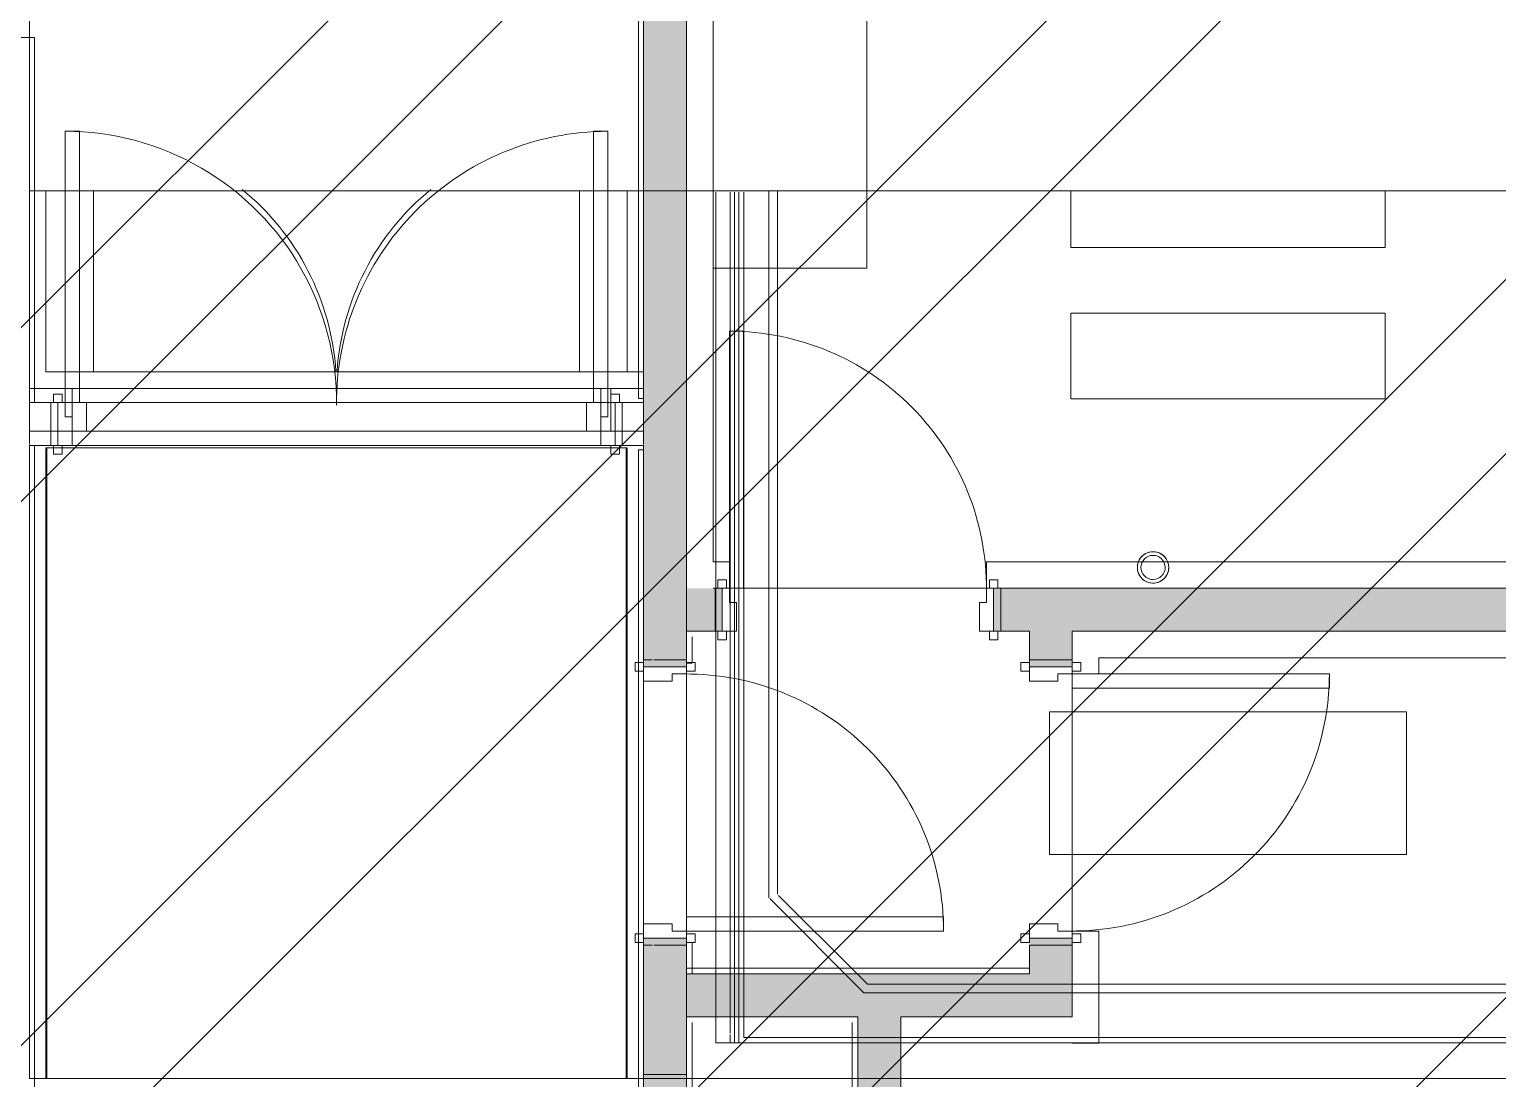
# Model space of a CAD drawing. Header units: millimetres. Extents: x -57519 to 497916, y -349472 to 446842.
# Drawn here: x 325453 to 330592, y 23741 to 27414 of the extents above; entities that cross this region are included whole.
import ezdxf

# ---------------------------------------------------------------- set-up
doc = ezdxf.new("R2010")
doc.units = ezdxf.units.MM
for name, color, linetype, lineweight in [('A-CLNG', 13, 'Continuous', 5), ('A-DETL-GENF', 92, 'Continuous', 5), ('A-DOOR', 31, 'Continuous', 5), ('A-DOOR-FRAM', 31, 'Continuous', 5), ('A-FLOR', 192, 'Continuous', 5), ('A-GENM', 13, 'Continuous', 5), ('A-WALL', 113, 'Continuous', 20), ('A-WALL-PATT', 111, 'Continuous', 20), ('E-LITE-EQPM', 33, 'Continuous', 5)]:
    doc.layers.add(name, color=color, linetype=linetype, lineweight=lineweight)

# ---------------------------------------------------------------- blocks, each defined once
blk = doc.blocks.new('DLN-Double Door__X03_ - _M31x_1800 x 2000 _WH_-16954913-SITE COVERAGE')
at = {"layer": 'A-DOOR'}
for p, q in [((-850, -75), (-900, -75)), ((850, -75), (900, -75)), ((-900, -133), (-900, -767)), ((-850, -767), (-850, -133)), ((850, -767), (850, -133)), ((900, -133), (900, -767))]:
    blk.add_line(p, q, dxfattribs=at)
for centre, start, end in [((900, -75), 179.5, 180.0077), ((-900, -75), 359.9923, 0.5), ((-900, -75), 309.2843, 356.2428), ((900, -75), 183.7572, 230.7157)]:
    blk.add_arc(centre, 900, start, end, dxfattribs=at)
at = {"layer": 'A-DOOR-FRAM'}
for p, q in [((-925, 75), (-940, 75)), ((940, 75), (-940, 75)), ((-910, 75), (-925, 75)), ((-925, -25), (-925, 75)), ((-875, 75), (-925, 75)), ((-925, 75), (925, 75)), ((-925, -25), (-925, 75)), ((-907.3, 75), (910, 75)), ((875, 75), (-875, 75)), ((-875, -25), (-875, 75)), ((-875, 75), (-875, -25)), ((875, -25), (875, 75)), ((875, 75), (925, 75)), ((875, -25), (875, 75)), ((910, 75), (925, 75)), ((925, 75), (940, 75)), ((925, 75), (925, -25)), ((925, 75), (925, -25)), ((-925, -75), (-925, -25.6)), ((-925, -75), (-925, -25.6)), ((900, -25), (-900, -25)), ((-900, -25), (-875, -25)), ((-900, -25), (-900, -75)), ((-900, -25), (-900, -75)), ((-875, -25), (875, -25)), ((900, -25), (875, -25)), ((900, -75), (900, -25)), ((900, -75), (900, -25)), ((925, -25.6), (925, -75)), ((925, -25.6), (925, -75)), ((-940, -75), (-910, -75)), ((-940, -75), (940, -75)), ((925, -75), (-925, -75)), ((-925, -75), (-900, -75)), ((910, -75), (-907.3, -75)), ((-900, -75), (900, -75)), ((925, -75), (900, -75)), ((940, -75), (910, -75))]:
    blk.add_line(p, q, dxfattribs=at)
blk = doc.blocks.new('DLN_Wall _ Corner Protection - DLN_Wall _ Corner Protection-12808587-SITE COVERAGE')
at = {"layer": 'A-GENM'}
for p, q in [((-46, -46), (-46, -1685.3)), ((-46, -2285.3), (-46, -4494))]:
    blk.add_line(p, q, dxfattribs=at)
blk = doc.blocks.new('Lighting_Fixtures_Downlight_Recessed_Can _Working_ - 110mm_Diameter-60_Watt_Incandescent _Male Toilet_ 200W-V472-SITE COVERAGE')
at = {"layer": 'E-LITE-EQPM'}
for radius, start, end in [(55, 360, 120), (55, 120, 180), (55, 180, 360), (42.3, 0, 180), (42.3, 330, 0), (42.3, 180, 210), (42.3, 210, 240), (42.3, 240, 270), (42.3, 270, 315), (42.3, 315, 330)]:
    blk.add_arc((0, 0), radius, start, end, dxfattribs=at)
blk = doc.blocks.new('DLN-Double Door__X03_ - _M19_1900 x 2450 _WH_-V496-SITE COVERAGE')
at = {"layer": 'A-DOOR'}
for p, q in [((-900, -75), (-950, -75)), ((-950, -75), (-950, -1025)), ((-900, -1025), (-900, -75)), ((900, -75), (950, -75)), ((900, -1025), (900, -75)), ((950, -75), (950, -1025)), ((-950, -1025), (-900, -1025)), ((950, -1025), (900, -1025))]:
    blk.add_line(p, q, dxfattribs=at)
for centre, start, end in [((-950, -75), 270, 0.5), ((950, -75), 179.5, 239.8333), ((950, -75), 239.8333, 270)]:
    blk.add_arc(centre, 950, start, end, dxfattribs=at)
at = {"layer": 'A-DOOR-FRAM'}
for p, q in [((-960, 105), (-990, 105)), ((-990, 105), (-990, 75)), ((-990, 75), (-990, 105)), ((-990, 105), (-960, 105)), ((-960, 75), (-960, 105)), ((-960, 105), (-960, 75)), ((990, 105), (960, 105)), ((960, 105), (960, 75)), ((990, 105), (960, 105)), ((960, 75), (960, 105)), ((990, 75), (990, 105)), ((990, 105), (990, 75)), ((-990, 75), (-960, 75)), ((-975, 75), (-990, 75)), ((-960, 75), (-975, 75)), ((-925, 75), (-975, 75)), ((-975, 75), (-975, -75)), ((-975, -75), (-975, 75)), ((-960, 75), (-975, 75)), ((-925, 75), (-960, 75)), ((-925, -25), (-925, 75)), ((-925, 75), (-925, -25)), ((925, 75), (925, -25)), ((975, 75), (925, 75)), ((925, -25), (925, 75)), ((925, 75), (960, 75)), ((960, 75), (990, 75)), ((960, 75), (975, 75)), ((960, 75), (975, 75)), ((975, 75), (990, 75)), ((975, -75), (975, 75)), ((975, 75), (975, -75)), ((-950, -75), (-950, -25)), ((-950, -25), (-925, -25)), ((-950, -25), (-925, -25)), ((-950, -25), (-950, -75)), ((925, -25), (950, -25)), ((950, -25), (925, -25)), ((950, -25), (950, -75)), ((950, -75), (950, -25)), ((-960, -75), (-990, -75)), ((-990, -75), (-990, -105)), ((-990, -75.6), (-990, -75)), ((-990, -75), (-975, -75)), ((-990, -105), (-990, -75.6)), ((-975, -75), (-960, -75)), ((-975, -75), (-950, -75)), ((-975, -75), (-960, -75)), ((-960, -105), (-960, -75)), ((-960, -75), (-960, -105)), ((-960, -75), (-950, -75)), ((950, -75), (975, -75)), ((960, -75), (950, -75)), ((990, -75), (960, -75)), ((960, -75), (960, -105)), ((975, -75), (960, -75)), ((960, -75.6), (960, -75)), ((975, -75), (960, -75)), ((960, -105), (960, -75.6)), ((990, -75), (975, -75)), ((990, -105), (990, -75)), ((990, -75), (990, -105)), ((-990, -105), (-960, -105)), ((-960, -105), (-990, -105)), ((960, -105), (990, -105)), ((960, -105), (990, -105))]:
    blk.add_line(p, q, dxfattribs=at)
blk = doc.blocks.new('DLN-Single Door__X01_ - _M02a_ 900 x 2450 _WH_-V501-SITE COVERAGE')
at = {"layer": 'A-DOOR'}
for p, q in [((-450, 975), (-400, 975)), ((-450, 168), (-450, 975)), ((-400, 975), (-400, 75)), ((-490, 105), (-460, 105)), ((-490, 75), (-490, 105)), ((-460, 105), (-460, 75)), ((460, 75), (460, 105)), ((460, 105), (490, 105)), ((490, 105), (490, 75)), ((-460, 75), (-490, 75)), ((-490, 75), (-475, 75)), ((-475, 75), (-460, 75)), ((-400, 75), (-450, 75)), ((490, 75), (460, 75)), ((-490, -75), (-460, -75)), ((-490, -105), (-490, -75)), ((-490, -75), (-490, -105)), ((-475, -75), (-490, -75)), ((-460, -75), (-475, -75)), ((-460, -75), (-460, -105)), ((-460, -105), (-460, -75)), ((460, -105), (460, -75)), ((460, -75), (490, -75)), ((460, -75), (460, -105)), ((460, -75), (475, -75)), ((475, -75), (490, -75)), ((490, -75), (490, -105)), ((490, -105), (490, -75)), ((-460, -105), (-490, -105)), ((-490, -105), (-460, -105)), ((490, -105), (460, -105)), ((490, -105), (460, -105))]:
    blk.add_line(p, q, dxfattribs=at)
blk.add_arc((-450, 75), 900, 359.5, 90, dxfattribs=at)
at = {"layer": 'A-DOOR-FRAM'}
for p, q in [((-475, 75), (-450, 75)), ((-475, -75), (-475, 75)), ((-475, 75), (-475, -75)), ((-475, 75), (-460, 75)), ((-460, 75), (-450, 75)), ((-450, 75), (-450, 25)), ((-450, 25), (-450, 75)), ((450, 75), (475, 75)), ((450, 25), (450, 75)), ((450, 75), (450, 25)), ((475, 75), (475, -75)), ((475, -75), (475, 75)), ((-450, 25), (-425, 25)), ((-450, 25), (-425, 25)), ((-425, 25), (-425, -75)), ((-425, -75), (-425, 25)), ((425, 25), (450, 25)), ((425, -75), (425, 25)), ((450, 25), (425, 25)), ((425, 25), (425, -75)), ((-425, -75), (-475, -75)), ((-460, -75), (-475, -75)), ((-425, -75), (-460, -75)), ((475, -75), (425, -75)), ((425, -75), (460, -75)), ((460, -75), (475, -75))]:
    blk.add_line(p, q, dxfattribs=at)
blk = doc.blocks.new('DLN-Single Door__X01_ - _M02a_ 900 x 2450 _WH_-V502-SITE COVERAGE')
at = {"layer": 'A-DOOR'}
for p, q in [((-450, 975), (-400, 975)), ((-450, 168), (-450, 975)), ((-400, 975), (-400, 75)), ((-490, 105), (-460, 105)), ((-490, 75), (-490, 105)), ((-460, 105), (-460, 75)), ((460, 75), (460, 105)), ((460, 105), (490, 105)), ((490, 105), (490, 75)), ((-460, 75), (-490, 75)), ((-400, 75), (-450, 75)), ((490, 75), (460, 75)), ((475, 75), (460, 75)), ((490, 75), (475, 75)), ((-490, -75), (-460, -75)), ((-490, -105), (-490, -75)), ((-490, -75), (-490, -105)), ((-475, -75), (-490, -75)), ((-460, -75), (-475, -75)), ((-460, -75), (-460, -105)), ((-460, -105), (-460, -75)), ((460, -105), (460, -75)), ((460, -75), (490, -75)), ((460, -75), (460, -105)), ((460, -75), (475, -75)), ((475, -75), (490, -75)), ((490, -75), (490, -105)), ((490, -105), (490, -75)), ((-460, -105), (-490, -105)), ((-490, -105), (-460, -105)), ((490, -105), (460, -105)), ((490, -105), (460, -105))]:
    blk.add_line(p, q, dxfattribs=at)
blk.add_arc((-450, 75), 900, 359.5, 90, dxfattribs=at)
at = {"layer": 'A-DOOR-FRAM'}
for p, q in [((-475, 75), (-450, 75)), ((-475, -75), (-475, 75)), ((-475, 75), (-475, -75)), ((-450, 75), (-450, 25)), ((-450, 25), (-450, 75)), ((450, 75), (475, 75)), ((450, 25), (450, 75)), ((450, 75), (450, 25)), ((460, 75), (450, 75)), ((475, 75), (460, 75)), ((475, 75), (475, -75)), ((475, -75), (475, 75)), ((-450, 25), (-425, 25)), ((-450, 25), (-425, 25)), ((-425, 25), (-425, -75)), ((-425, -75), (-425, 25)), ((425, 25), (450, 25)), ((425, -75), (425, 25)), ((450, 25), (425, 25)), ((425, 25), (425, -75)), ((-425, -75), (-475, -75)), ((-460, -75), (-475, -75)), ((-425, -75), (-460, -75)), ((475, -75), (425, -75)), ((425, -75), (460, -75)), ((460, -75), (475, -75))]:
    blk.add_line(p, q, dxfattribs=at)
blk = doc.blocks.new('DLN-Single Door__X01_ - _M05_ 900 x 2450 _WH_-V503-SITE COVERAGE')
at = {"layer": 'A-DOOR'}
for p, q in [((-460, 105), (-490, 105)), ((-490, 105), (-490, 75)), ((-490, 93), (-490, 105)), ((-490, 105), (-460, 105)), ((-460, 75), (-460, 105)), ((-460, 105), (-460, 75)), ((490, 105), (460, 105)), ((460, 105), (460, 75)), ((490, 105), (460, 105)), ((460, 75), (460, 105)), ((490, 75), (490, 105)), ((490, 105), (490, 93)), ((-490, 75), (-460, 75)), ((-475, 75), (-490, 75)), ((-460, 75), (-475, 75)), ((460, 75), (490, 75)), ((460, 75), (475, 75)), ((475, 75), (490, 75)), ((-460, -75), (-490, -75)), ((-490, -75), (-490, -105)), ((-490, -105), (-490, -75)), ((-490, -75), (-475, -75)), ((-475, -75), (-460, -75)), ((-460, -105), (-460, -75)), ((-460, -75), (-460, -105)), ((-400, -75), (-450, -75)), ((-450, -75), (-450, -975)), ((-400, -975), (-400, -75)), ((490, -75), (460, -75)), ((460, -75), (460, -105)), ((475, -75), (460, -75)), ((460, -105), (460, -75)), ((488.4, -75), (475, -75)), ((490, -105), (490, -75)), ((490, -94.6), (490, -105)), ((-490, -105), (-460, -105)), ((-460, -105), (-490, -105)), ((460, -105), (490, -105)), ((460, -105), (490, -105)), ((-450, -975), (-400, -975))]:
    blk.add_line(p, q, dxfattribs=at)
blk.add_arc((-450, -75), 900, 270, 0.5, dxfattribs=at)
at = {"layer": 'A-DOOR-FRAM'}
for p, q in [((-425, 75), (-475, 75)), ((-475, 75), (-475, -75)), ((-475, -75), (-475, 75)), ((-460, 75), (-475, 75)), ((-425, 75), (-460, 75)), ((-425, -25), (-425, 75)), ((-425, 75), (-425, -25)), ((425, 75), (425, -25)), ((475, 75), (425, 75)), ((425, -25), (425, 75)), ((425, 75), (460, 75)), ((460, 75), (475, 75)), ((475, -75), (475, 75)), ((475, 75), (475, -75)), ((-450, -75), (-450, -25)), ((-450, -25), (-425, -25)), ((-450, -25), (-425, -25)), ((-450, -25), (-450, -75)), ((425, -25), (450, -25)), ((450, -25), (425, -25)), ((450, -25), (450, -75)), ((450, -75), (450, -25)), ((-475, -75), (-450, -75)), ((-475, -75), (-460, -75)), ((-460, -75), (-450, -75)), ((450, -75), (475, -75)), ((460, -75), (450, -75)), ((475, -75), (460, -75))]:
    blk.add_line(p, q, dxfattribs=at)

msp = doc.modelspace()

# ---------------------------------------------------------------- hatches: boundary and pattern name
at = {"layer": 'A-DETL-GENF'}
h = msp.add_hatch(dxfattribs=at)
h.set_pattern_fill('FP_40', color=250, style=0, pattern_type=2)
h.set_pattern_definition([(45, (248763.4, 0), (-1257.236, 1257.236), []), (45, (248763.4, 1905), (-1257.236, 1257.236), [])])
h.paths.add_polyline_path([(325750.1, -8642.5), (328562.7, -8642.5), (328562.7, 4657.5), (341312.7, 4657.5), (341312.7, 30557.5), (342712.7, 30557.5), (342712.7, 48907.7), (339962.7, 48907.7), (339962.7, 52157.5), (338962.7, 52157.5), (338962.7, 53757.5), (297512.7, 53757.5), (297512.7, 52247.5), (286277.7, 52247.5), (286277.7, 34407.5), (285902.7, 34407.5), (285902.7, 7407.5), (286277.7, 7407.5), (286277.7, -2267.5), (315555.2, -2267.5), (315555.2, -8642.5), (321257.1, -8642.5)], flags=0)
at = {"layer": 'A-WALL-PATT', "lineweight": 5, "transparency": 33554560}
h = msp.add_hatch(color=253, dxfattribs=at)
h.paths.add_polyline_path([(327602.7, 5632.5), (327702.7, 5632.5), (327702.7, 5757.5), (327752.7, 5757.5), (327752.7, 11282.5), (327602.7, 11282.5), (327602.7, 5707.5)], flags=0)
h.paths.add_polyline_path([(327715.8, 12232.5), (327752.7, 12232.5), (327752.7, 12860), (327602.7, 12860), (327602.7, 12232.5), (327702.7, 12232.5)], flags=0)
h.paths.add_polyline_path([(327602.7, 14010), (327752.7, 14010), (327752.7, 14395), (327602.7, 14395), (327602.7, 14025)], flags=0)
h.paths.add_polyline_path([(327602.7, 15545), (327752.7, 15545), (327752.7, 22508), (327602.7, 22508), (327602.7, 15560)], flags=0)
h.paths.add_polyline_path([(327602.7, 23658), (327752.7, 23658), (327752.7, 24232.5), (327602.7, 24232.5), (327602.7, 23673)], flags=0)
h.paths.add_polyline_path([(327715.8, 25182.5), (327752.7, 25182.5), (327752.7, 30607.5), (327602.7, 30607.5), (327602.7, 25182.5), (327702.7, 25182.5)], flags=0)
h = msp.add_hatch(color=253, dxfattribs=at)
h.paths.add_polyline_path([(327862.7, 25307.5), (327877.7, 25307.5), (327877.7, 25457.5), (327752.7, 25457.5), (327752.7, 25307.5)], flags=0)
h.paths.add_polyline_path([(328842.7, 25307.5), (340302.7, 25307.5), (340302.7, 25457.5), (328827.7, 25457.5), (328827.7, 25307.5)], flags=0)
h = msp.add_hatch(color=253, dxfattribs=at)
h.paths.add_polyline_path([(329102.7, 24107.5), (329102.7, 24232.5), (328952.7, 24232.5), (328952.7, 24107.5)], flags=0)
h.paths.add_polyline_path([(328952.7, 25182.5), (329102.7, 25182.5), (329102.7, 25307.5), (328952.7, 25307.5), (328952.7, 25197.5)], flags=0)
for points in [[(329102.7, 23957.5), (329102.7, 24107.5), (327752.7, 24107.5), (327752.7, 23957.5), (328558.3, 23957.5)], [(328352.7, 21457.5), (328502.7, 21457.5), (328502.7, 23957.5), (328352.7, 23957.5), (328352.7, 21839.1)]]:
    msp.add_hatch(color=253, dxfattribs=at).paths.add_polyline_path(points, flags=0)

# ---------------------------------------------------------------- linework, layer by layer
at = {"layer": 'A-CLNG'}
for p, q in [((329097.7, 26650.5), (329097.7, 26849.5)), ((330197.7, 26849.5), (330197.7, 26650.5)), ((330197.7, 26650.5), (329097.7, 26650.5)), ((329097.7, 26120.5), (329097.7, 26420.5)), ((329097.7, 26420.5), (330197.7, 26420.5)), ((330197.7, 26420.5), (330197.7, 26120.5)), ((325470.7, 26107.5), (327602.7, 26107.5)), ((327602.7, 26107.5), (327602.7, 26157.5)), ((330197.7, 26120.5), (329097.7, 26120.5)), ((327602.7, 26007.5), (325452.7, 26007.5)), ((327602.7, 25960.9), (327602.7, 26007.5)), ((329022.7, 24525.5), (329022.7, 25025.5)), ((329022.7, 25025.5), (330272.7, 25025.5)), ((330272.7, 25025.5), (330272.7, 24525.5)), ((330272.7, 24525.5), (329022.7, 24525.5))]:
    msp.add_line(p, q, dxfattribs=at)
for start, end in [(30, 180), (165, 180), (135, 165), (0, 135), (0, 30), (180, 0), (180, 255), (255, 0)]:
    msp.add_arc((329385.7, 25530.5), 55, start, end, dxfattribs=at)
at = {"layer": 'A-FLOR'}
for p, q in [((327752.7, 30607.5), (327752.7, 25457.5)), ((327602.7, 26107.5), (327602.7, 30457.5)), ((325452.7, 25960.9), (325452.7, 30107.5)), ((328383.7, 26578.5), (328383.7, 28978.5)), ((325452.7, 26007.5), (325452.7, 27367.5)), ((336802.7, 26849.5), (325452.7, 26849.5)), ((327845.7, 26578.5), (328383.7, 26578.5)), ((327602.7, 26157.5), (327602.7, 26255.3)), ((325527.7, 26107.5), (325527.7, 25957.5)), ((327487.7, 26108.1), (327487.7, 26157.5)), ((327487.7, 26007.5), (327487.7, 26107.5)), ((327527.7, 25957.5), (327527.7, 26107.5)), ((327602.7, 26007.5), (327602.7, 26107.5)), ((327602.7, 26107.5), (327602.7, 26007.5)), ((325452.7, 26007.5), (325452.7, 26007.5)), ((325452.7, 23840.8), (325452.7, 25957.5)), ((327602.7, 25957.5), (325470.7, 25957.5)), ((327602.7, 25957.5), (327602.7, 23755.5)), ((327852.7, 25457.5), (327852.7, 25307.5)), ((327902.7, 25457.5), (328802.7, 25457.5)), ((328852.7, 25307.5), (328852.7, 25457.5)), ((327852.7, 25307.5), (327752.7, 25307.5)), ((327752.7, 25307.5), (327752.7, 25207.5)), ((328952.7, 25307.5), (328852.7, 25307.5)), ((327632.7, 25207.5), (327602.7, 25207.5)), ((327752.7, 25207.5), (327638.4, 25207.5)), ((329102.7, 25207.5), (328952.7, 25207.5)), ((329102.7, 24257.5), (329102.7, 25157.5)), ((327602.7, 24341.6), (327602.7, 23755.5)), ((327602.7, 24207.5), (327632.7, 24207.5)), ((327638.4, 24207.5), (327752.7, 24207.5)), ((327752.7, 24207.5), (327752.7, 24107.5)), ((328952.7, 24127.5), (328952.7, 24207.5)), ((328952.7, 24207.5), (329102.7, 24207.5)), ((327752.7, 23957.5), (327752.7, 23937.5)), ((328352.7, 23937.5), (328352.7, 23957.5)), ((328502.7, 23957.5), (328502.7, 21457.5)), ((325452.7, 23740.8), (325452.7, 23840.8)), ((327602.7, 23755.5), (327751.8, 23755.5)), ((336802.7, 23740.8), (325452.7, 23740.8))]:
    msp.add_line(p, q, dxfattribs=at)
at = {"layer": 'A-GENM'}
msp.add_line((327541.7, 25949.5), (327541.7, 23740.8), dxfattribs=at)
at = {"layer": 'A-WALL', "lineweight": 18}
for p, q in [((327845.7, 25550.5), (327845.7, 31364.5)), ((327902.7, 25550.5), (327845.7, 25550.5)), ((327902.7, 25457.5), (327902.7, 25550.5)), ((340209.7, 25550.5), (328802.7, 25550.5)), ((328802.7, 25550.5), (328802.7, 25457.5)), ((327845.7, 25457.5), (327902.7, 25457.5)), ((328802.7, 25457.5), (340302.7, 25457.5)), ((327772.7, 25197.5), (327772.7, 25287.5)), ((329102.7, 25307.5), (329102.7, 25157.5)), ((340302.7, 25307.5), (329102.7, 25307.5)), ((327752.7, 25195.9), (327772.7, 25195.9)), ((329195.7, 25157.5), (329195.7, 25214.5)), ((329195.7, 25214.5), (340209.7, 25214.5)), ((329102.7, 25157.5), (329195.7, 25157.5)), ((329102.7, 24257.5), (329102.7, 23957.5)), ((329195.7, 24257.5), (329102.7, 24257.5)), ((329195.7, 23864.5), (329195.7, 24257.5)), ((327772.7, 24216.8), (327752.7, 24216.8)), ((327772.7, 24107.5), (327772.7, 24216.8)), ((328952.7, 24127.5), (327752.7, 24127.5)), ((327752.7, 24107.5), (328952.7, 24107.5)), ((328952.7, 24107.5), (328952.7, 24127.5)), ((327752.7, 23937.5), (327752.7, 23608)), ((327772.7, 21477.5), (327772.7, 23937.5)), ((328332.7, 23937.5), (328332.7, 21477.5)), ((328352.7, 21457.5), (328352.7, 23937.5)), ((329102.7, 23864.5), (329195.7, 23864.5))]:
    msp.add_line(p, q, dxfattribs=at)
at = {"layer": 'A-WALL', "lineweight": 5}
for p, q in [((327584.7, 26122.5), (327584.7, 30457.5)), ((324270.7, 27385.5), (325470.7, 27385.5)), ((325470.7, 27385.5), (325470.7, 26107.5)), ((325510.7, 26849.5), (325510.7, 26215.5)), ((327544.7, 26215.5), (327544.7, 26849.5)), ((327602.7, 26259.3), (327602.7, 26849.5)), ((327752.7, 26849.5), (327752.7, 23740.8)), ((327855.7, 26844.1), (327855.7, 23866.5)), ((327905.7, 24107.5), (327905.7, 26844.1)), ((327920.7, 26844.1), (327920.7, 24107.5)), ((327935.7, 24107.5), (327935.7, 26844.1)), ((327953.7, 26844.1), (327953.7, 23884.5)), ((328040.7, 24374.1), (328040.7, 26849.5)), ((328070.7, 24386.5), (328070.7, 26849.5)), ((325510.7, 26215.5), (327602.7, 26215.5)), ((327602.7, 26157.5), (325452.7, 26157.5)), ((325452.7, 26107.5), (325470.7, 26107.5)), ((325602.7, 26108.1), (325602.7, 26157.5)), ((325602.7, 26007.5), (325602.7, 26107.5)), ((327452.7, 26157.5), (327452.7, 26108.1)), ((327452.7, 26107.5), (327452.7, 26007.5)), ((327584.7, 26122.5), (327602.7, 26122.5)), ((327602.7, 26007.5), (325452.7, 26007.5)), ((325510.7, 26007.5), (325452.7, 26007.5)), ((325470.7, 25957.5), (325452.7, 25957.5)), ((325470.7, 25957.5), (325470.7, 12457.5)), ((327602.7, 25957.5), (327602.7, 12457.5)), ((325510.7, 25949.5), (325510.7, 23740.8)), ((327544.7, 25949.5), (325510.7, 25949.5)), ((327544.7, 23740.8), (327544.7, 25949.5)), ((327584.7, 12457.5), (327584.7, 25942.5)), ((327602.7, 25942.5), (327584.7, 25942.5)), ((327877.7, 25307.5), (327877.7, 25457.5)), ((328827.7, 25457.5), (328827.7, 25307.5)), ((327852.7, 25307.5), (327877.7, 25307.5)), ((328827.7, 25307.5), (328952.7, 25307.5)), ((328952.7, 25307.5), (328952.7, 25182.5)), ((327602.7, 25197.5), (327584.7, 25197.5)), ((327602.7, 25182.5), (327752.7, 25182.5)), ((327752.7, 25182.5), (327752.7, 25195.9)), ((328952.7, 25182.5), (329102.7, 25182.5)), ((328044, 24370.8), (328373.3, 24041.5)), ((328074.9, 24382.4), (328348.5, 24108.7)), ((327584.7, 24217.5), (327602.7, 24217.5)), ((327752.7, 24232.5), (327602.7, 24232.5)), ((327752.7, 24217.5), (327752.7, 24232.5)), ((328952.7, 24232.5), (328952.7, 24217.5)), ((329102.7, 24232.5), (328952.7, 24232.5)), ((327905.7, 24073.1), (327905.7, 24105.6)), ((327920.7, 24104), (327920.7, 23866.5)), ((327935.7, 24065.3), (327935.7, 24105.1)), ((328349.7, 24107.5), (328385.7, 24071.5)), ((327905.7, 23900), (327905.7, 24071.5)), ((327935.7, 23866.5), (327935.7, 24064.3)), ((335115, 24071.5), (328385.7, 24071.5)), ((335125.3, 24041.5), (328373.3, 24041.5)), ((327752.7, 23957.5), (328352.7, 23957.5)), ((328502.7, 23957.5), (329102.7, 23957.5)), ((327855.7, 23866.5), (328500.3, 23866.5)), ((327905.7, 23866.5), (327905.7, 23895.3)), ((327953.7, 23884.5), (335390.7, 23884.5)), ((328502.7, 23866.5), (335394.4, 23866.5)), ((327602.7, 23740.8), (327602.7, 23755.5))]:
    msp.add_line(p, q, dxfattribs=at)

# ---------------------------------------------------------------- block references
at = {"layer": 'A-DOOR'}
for name, p, rotation in [('DLN-Double Door__X03_ - _M19_1900 x 2450 _WH_-V496-SITE COVERAGE', (326527.7, 26032.5), 180), ('DLN-Double Door__X03_ - _M31x_1800 x 2000 _WH_-16954913-SITE COVERAGE', (326527.7, 26082.5), 180), ('DLN-Single Door__X01_ - _M05_ 900 x 2450 _WH_-V503-SITE COVERAGE', (327677.7, 24707.5), 90), ('DLN-Single Door__X01_ - _M02a_ 900 x 2450 _WH_-V501-SITE COVERAGE', (329027.7, 24707.5), 270)]:
    msp.add_blockref(name, p, dxfattribs=dict(at, rotation=rotation))
msp.add_blockref('DLN-Single Door__X01_ - _M02a_ 900 x 2450 _WH_-V502-SITE COVERAGE', (328352.7, 25382.5), dxfattribs=at)
at = {"layer": 'A-GENM', "rotation": 180}
msp.add_blockref('DLN_Wall _ Corner Protection - DLN_Wall _ Corner Protection-12808587-SITE COVERAGE', (325467.7, 21455.5), dxfattribs=at)
at = {"layer": 'E-LITE-EQPM'}
msp.add_blockref('Lighting_Fixtures_Downlight_Recessed_Can _Working_ - 110mm_Diameter-60_Watt_Incandescent _Male Toilet_ 200W-V472-SITE COVERAGE', (329385.7, 25530.5), dxfattribs=at)

doc.saveas('drawing.dxf')
